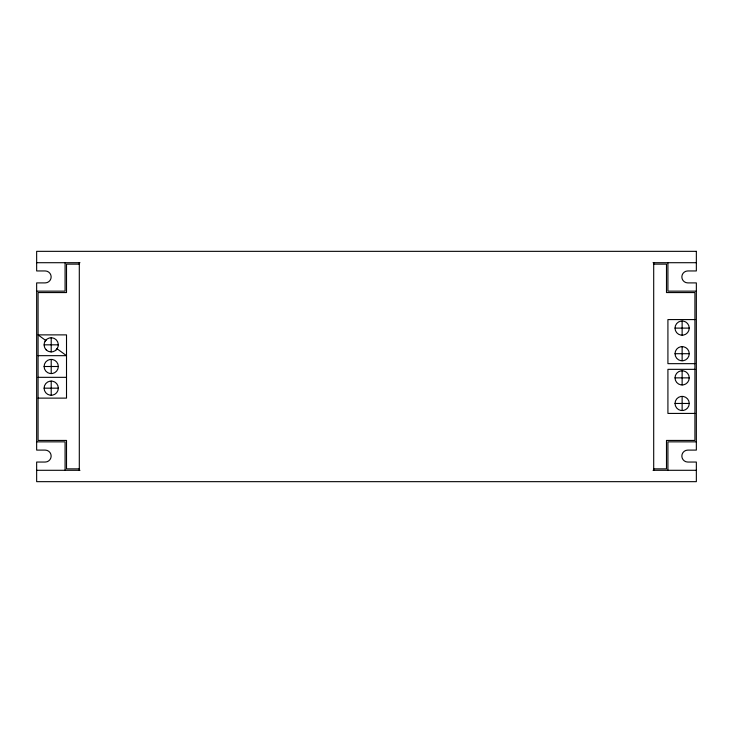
<?xml version="1.0" encoding="UTF-8"?>
<svg xmlns="http://www.w3.org/2000/svg" width="733" height="733" viewBox="0 0 733 733"><rect width="100%" height="100%" fill="white"/><g stroke="black" fill="none" stroke-linecap="round" stroke-linejoin="round"><path stroke-width="1.1" d="M45.052 341.276L46.179 339.81M56.239 349.861L57.366 348.386M36.65 262.707L79.961 262.707M653.039 262.707L696.35 262.707M79.017 264.137L66.511 264.137L66.511 292.568L38.07 292.568L38.07 440.432L66.511 440.432L66.511 468.863L79.017 468.863M653.983 264.137L666.489 264.137L666.489 292.568L694.93 292.568L694.93 440.432L666.489 440.432L666.489 468.863L653.983 468.863M36.65 291.148L65.081 291.148L65.081 262.707M696.35 291.148L667.919 291.148L667.919 262.707M694.93 319.579L667.919 319.579L667.919 363.66L694.93 363.66M675.02 328.109L689.24 328.109A7.11 7.11 0 0 1 678.575 334.266A7.11 7.11 0 0 1 678.575 321.952A7.11 7.11 0 0 1 689.24 328.109M44.099 344.831L58.319 344.831M675.02 353.7L689.24 353.7A7.11 7.11 0 0 0 678.575 347.552A7.11 7.11 0 0 0 678.575 359.857A7.11 7.11 0 0 0 689.24 353.7M38.07 355.67L66.511 355.67L57.073 348.771M44.099 366.5L58.319 366.5A7.11 7.11 0 0 1 47.654 372.657A7.11 7.11 0 0 1 47.654 360.343A7.11 7.11 0 0 1 58.319 366.5M694.93 369.34L667.919 369.34L667.919 413.421L694.93 413.421M38.07 377.33L66.511 377.33M675.02 377.871L689.24 377.871A7.11 7.11 0 0 0 678.575 371.713A7.11 7.11 0 0 0 678.575 384.028A7.11 7.11 0 0 0 689.24 377.871M44.099 388.169L58.319 388.169A7.11 7.11 0 0 1 47.654 394.327A7.11 7.11 0 0 1 47.654 382.012A7.11 7.11 0 0 1 58.319 388.169M38.07 398.12L66.511 398.12L66.511 334.88L38.07 334.88L45.693 340.451M675.02 403.462L689.24 403.462A7.11 7.11 0 0 1 678.575 409.619A7.11 7.11 0 0 1 678.575 397.313A7.11 7.11 0 0 1 689.24 403.462M36.65 441.852L65.081 441.852L65.081 470.293M696.35 441.852L667.919 441.852L667.919 470.293M36.65 470.293L79.961 470.293M653.039 470.293L696.35 470.293M682.13 320.999L682.13 335.219M682.13 346.599L682.13 360.81M682.13 370.77L682.13 384.981M682.13 396.361L682.13 410.572M653.699 262.707L653.699 470.293M79.301 262.707L79.301 470.293M51.209 337.721L51.209 351.941M51.209 359.39L51.209 373.61M51.209 381.059L51.209 395.279M696.35 251.337L36.65 251.337L36.65 270.953L45.18 270.953A5.974 5.974 0 0 1 51.154 276.927A5.974 5.974 0 0 1 45.18 282.901L36.65 282.901L36.65 450.099L45.18 450.099A5.974 5.974 0 0 1 51.154 456.073A5.974 5.974 0 0 1 45.18 462.047L36.65 462.047L36.65 481.663L696.35 481.663L696.35 462.047L687.82 462.047A5.974 5.974 0 0 1 681.846 456.073A5.974 5.974 0 0 1 687.82 450.099L696.35 450.099L696.35 282.901L687.82 282.901A5.974 5.974 0 0 1 681.846 276.927A5.974 5.974 0 0 1 687.82 270.953L696.35 270.953L696.35 251.337M46.179 349.861A7.11 7.11 0 0 0 58.072 346.672A7.11 7.11 0 0 0 49.368 337.968A7.11 7.11 0 0 0 46.179 349.861"/></g></svg>
